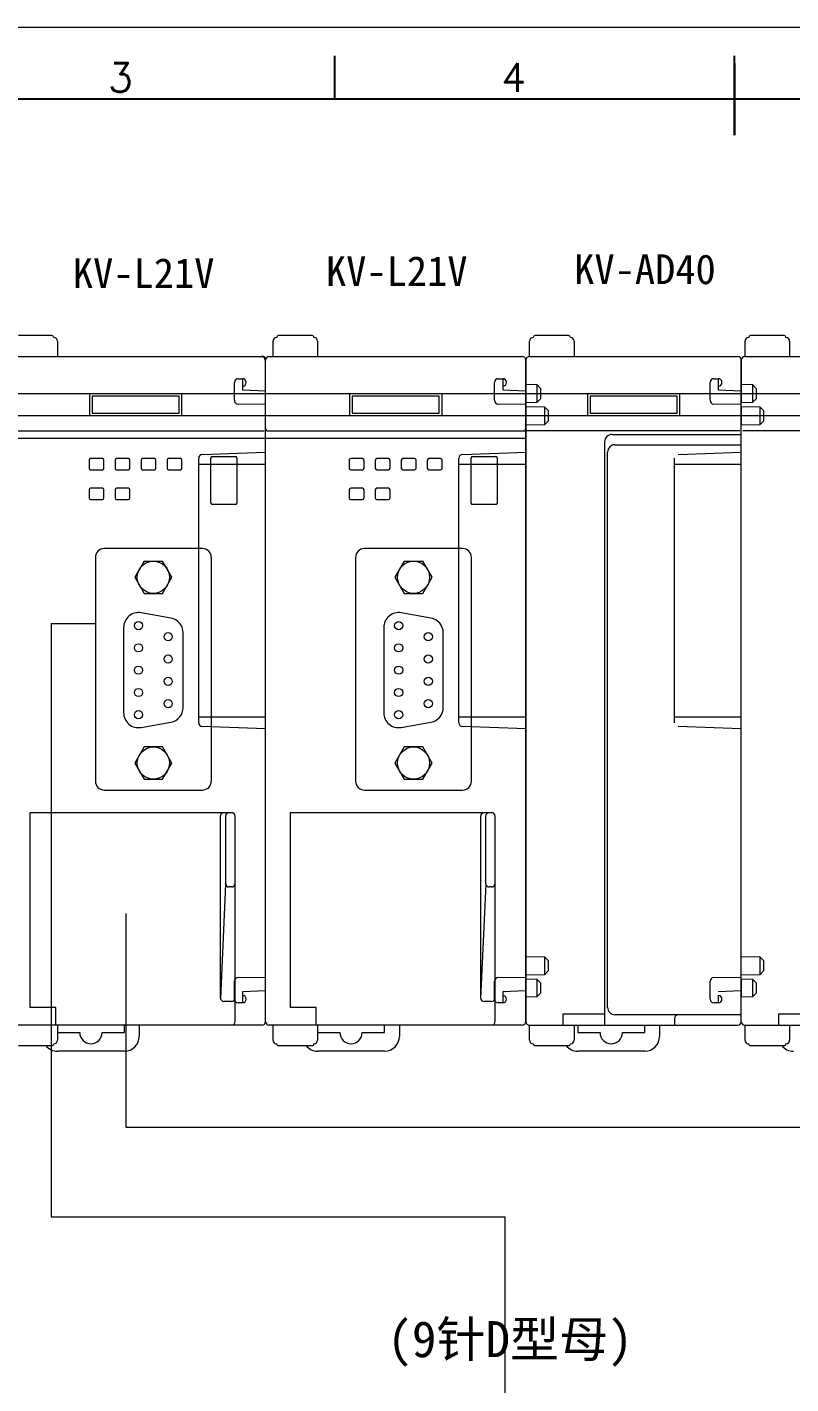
# Model space of a CAD drawing. Extents: x 33864 to 41687, y -3582 to -110.
# Drawn here: x 39065 to 39118, y -2798.9 to -2704.6 of the extents above; entities that cross this region are included whole.
import ezdxf
from ezdxf.enums import TextEntityAlignment as Align

# ---------------------------------------------------------------- set-up
doc = ezdxf.new("R2010")
doc.units = 0
doc.header["$MEASUREMENT"] = 0
doc.layers.add('1', color=3, linetype='Continuous', lineweight=20)
for name, color, linetype in [('AE_BOR', 1, 'Continuous'), ('Lay 1', 7, 'Continuous'), ('细实线层', 7, 'Continuous')]:
    doc.layers.add(name, color=color, linetype=linetype)
doc.styles.add('WD', font='romans.shx', dxfattribs={"bigfont": 'gbcbig.shx'})

msp = doc.modelspace()

# ---------------------------------------------------------------- linework, layer by layer
msp.add_line((39256.318, -2709.649), (38969.318, -2709.649))
at = {"layer": '1', "color": 0, "linetype": 'Continuous'}
for p, q in [((39066.704, -2726.068), (39064.382, -2726.068)), ((39084.764, -2726.068), (39082.442, -2726.068)), ((39102.567, -2726.068), (39100.245, -2726.068)), ((39117.531, -2726.068), (39115.209, -2726.068)), ((39067.091, -2726.455), (39067.091, -2727.513)), ((39082.055, -2727.513), (39082.055, -2726.455)), ((39085.151, -2726.455), (39085.151, -2727.513)), ((39099.858, -2727.513), (39099.858, -2726.455)), ((39102.954, -2726.455), (39102.954, -2727.513)), ((39114.822, -2727.513), (39114.822, -2726.455)), ((39117.918, -2726.455), (39117.918, -2727.513)), ((39063.995, -2727.513), (39067.091, -2727.513)), ((39067.091, -2727.513), (39081.281, -2727.513)), ((39081.539, -2729.89), (39081.539, -2727.771)), ((39081.797, -2727.513), (39082.055, -2727.513)), ((39082.055, -2727.513), (39085.151, -2727.513)), ((39085.151, -2727.513), (39099.342, -2727.513)), ((39099.6, -2727.771), (39099.6, -2729.448)), ((39099.6, -2729.9), (39099.6, -2727.771)), ((39099.858, -2727.513), (39102.954, -2727.513)), ((39102.954, -2727.513), (39114.306, -2727.513)), ((39114.564, -2727.771), (39114.564, -2729.448)), ((39114.564, -2729.9), (39114.564, -2727.771)), ((39114.822, -2727.513), (39117.918, -2727.513)), ((39117.918, -2727.513), (39129.27, -2727.513)), ((39079.63, -2729.061), (39079.94, -2729.061)), ((39079.94, -2729.061), (39079.94, -2729.577)), ((39097.69, -2729.061), (39098, -2729.061)), ((39098, -2729.061), (39098, -2729.577)), ((39112.655, -2729.061), (39112.964, -2729.061)), ((39112.964, -2729.061), (39112.964, -2729.577)), ((39063.479, -2730.093), (39081.539, -2730.093)), ((39069.31, -2730.093), (39069.31, -2731.641)), ((39075.709, -2730.093), (39075.709, -2731.641)), ((39079.372, -2730.562), (39079.372, -2729.319)), ((39079.94, -2729.577), (39079.94, -2729.835)), ((39079.94, -2729.835), (39081.539, -2729.9)), ((39081.539, -2730.849), (39081.539, -2729.89)), ((39081.539, -2730.093), (39099.6, -2730.093)), ((39087.37, -2730.093), (39087.37, -2731.641)), ((39093.769, -2730.093), (39093.769, -2731.641)), ((39097.432, -2730.562), (39097.432, -2729.319)), ((39098, -2729.577), (39098, -2729.835)), ((39098, -2729.835), (39099.6, -2729.9)), ((39099.6, -2729.448), (39099.6, -2730.738)), ((39099.6, -2729.448), (39100.374, -2729.474)), ((39099.6, -2730.854), (39099.6, -2729.9)), ((39099.6, -2730.093), (39114.564, -2730.093)), ((39100.374, -2729.474), (39100.632, -2729.732)), ((39100.374, -2729.474), (39100.374, -2730.712)), ((39100.632, -2729.732), (39100.632, -2730.454)), ((39103.882, -2730.093), (39103.882, -2731.641)), ((39110.281, -2730.093), (39110.281, -2731.641)), ((39112.397, -2730.562), (39112.397, -2729.319)), ((39112.964, -2729.577), (39112.964, -2729.835)), ((39112.964, -2729.835), (39114.564, -2729.9)), ((39114.564, -2729.448), (39114.564, -2730.738)), ((39114.564, -2729.448), (39115.338, -2729.474)), ((39114.564, -2730.854), (39114.564, -2729.9)), ((39114.564, -2730.093), (39129.528, -2730.093)), ((39115.338, -2729.474), (39115.596, -2729.732)), ((39115.338, -2729.474), (39115.338, -2730.712)), ((39115.596, -2729.732), (39115.596, -2730.454)), ((39075.53, -2730.273), (39069.493, -2730.273)), ((39069.493, -2730.273), (39069.493, -2731.46)), ((39075.53, -2731.46), (39075.53, -2730.273)), ((39081.539, -2730.854), (39079.626, -2730.82)), ((39081.539, -2734.172), (39081.539, -2730.849)), ((39093.59, -2730.273), (39087.553, -2730.273)), ((39087.553, -2730.273), (39087.553, -2731.46)), ((39093.59, -2731.46), (39093.59, -2730.273)), ((39099.6, -2730.854), (39097.583, -2730.82)), ((39100.374, -2730.712), (39099.6, -2730.738)), ((39099.6, -2730.738), (39099.6, -2730.996)), ((39099.6, -2734.172), (39099.6, -2730.854)), ((39099.6, -2730.996), (39099.6, -2732.286)), ((39099.6, -2730.996), (39100.89, -2731.022)), ((39100.632, -2730.454), (39100.374, -2730.712)), ((39100.89, -2731.022), (39100.89, -2732.26)), ((39100.89, -2731.022), (39101.148, -2731.28)), ((39104.065, -2730.273), (39104.065, -2731.46)), ((39110.103, -2730.273), (39104.065, -2730.273)), ((39110.103, -2731.46), (39110.103, -2730.273)), ((39114.564, -2730.854), (39112.547, -2730.82)), ((39115.338, -2730.712), (39114.564, -2730.738)), ((39114.564, -2734.172), (39114.564, -2730.854)), ((39114.564, -2730.996), (39114.564, -2732.286)), ((39114.564, -2730.996), (39115.854, -2731.022)), ((39115.596, -2730.454), (39115.338, -2730.712)), ((39115.854, -2731.022), (39115.854, -2732.26)), ((39115.854, -2731.022), (39116.112, -2731.28)), ((39081.539, -2731.641), (39063.479, -2731.641)), ((39069.493, -2731.46), (39075.53, -2731.46)), ((39099.6, -2731.641), (39081.539, -2731.641)), ((39087.553, -2731.46), (39093.59, -2731.46)), ((39114.564, -2731.641), (39099.6, -2731.641)), ((39101.148, -2732.002), (39100.89, -2732.26)), ((39101.148, -2731.28), (39101.148, -2732.002)), ((39104.065, -2731.46), (39110.103, -2731.46)), ((39129.528, -2731.641), (39114.564, -2731.641)), ((39116.112, -2732.002), (39115.854, -2732.26)), ((39116.112, -2731.28), (39116.112, -2732.002)), ((39063.582, -2732.673), (39081.436, -2732.673)), ((39081.643, -2732.673), (39099.496, -2732.673)), ((39100.89, -2732.26), (39099.6, -2732.286)), ((39099.6, -2732.286), (39099.6, -2769.18)), ((39114.461, -2732.673), (39099.703, -2732.673)), ((39105.585, -2732.931), (39114.564, -2732.931)), ((39115.854, -2732.26), (39114.564, -2732.286)), ((39129.425, -2732.673), (39114.667, -2732.673)), ((39063.479, -2733.189), (39081.539, -2733.189)), ((39081.539, -2733.189), (39099.6, -2733.189)), ((39105.069, -2733.447), (39105.069, -2773.953)), ((39105.792, -2733.648), (39114.564, -2733.648)), ((39069.284, -2734.711), (39069.284, -2735.279)), ((39070.213, -2734.608), (39069.387, -2734.608)), ((39070.316, -2735.279), (39070.316, -2734.711)), ((39071.09, -2734.711), (39071.09, -2735.279)), ((39072.019, -2734.608), (39071.193, -2734.608)), ((39072.122, -2735.279), (39072.122, -2734.711)), ((39072.896, -2734.711), (39072.896, -2735.279)), ((39073.825, -2734.608), (39072.999, -2734.608)), ((39073.928, -2735.279), (39073.928, -2734.711)), ((39074.702, -2734.711), (39074.702, -2735.279)), ((39075.631, -2734.608), (39074.805, -2734.608)), ((39075.734, -2735.279), (39075.734, -2734.711)), ((39076.895, -2752.96), (39076.895, -2734.576)), ((39077.145, -2734.318), (39081.539, -2734.172)), ((39077.747, -2737.704), (39077.747, -2734.556)), ((39077.85, -2734.453), (39079.45, -2734.453)), ((39079.553, -2734.556), (39079.553, -2737.704)), ((39081.539, -2753.365), (39081.539, -2734.172)), ((39087.344, -2734.711), (39087.344, -2735.279)), ((39088.273, -2734.608), (39087.448, -2734.608)), ((39088.376, -2735.279), (39088.376, -2734.711)), ((39089.15, -2734.711), (39089.15, -2735.279)), ((39090.079, -2734.608), (39089.254, -2734.608)), ((39090.182, -2735.279), (39090.182, -2734.711)), ((39090.957, -2734.711), (39090.957, -2735.279)), ((39091.885, -2734.608), (39091.06, -2734.608)), ((39091.989, -2735.279), (39091.989, -2734.711)), ((39092.763, -2734.711), (39092.763, -2735.279)), ((39093.691, -2734.608), (39092.866, -2734.608)), ((39093.795, -2735.279), (39093.795, -2734.711)), ((39094.956, -2752.96), (39094.956, -2734.576)), ((39095.205, -2734.318), (39099.6, -2734.172)), ((39095.807, -2737.704), (39095.807, -2734.556)), ((39095.91, -2734.453), (39097.51, -2734.453)), ((39097.613, -2734.556), (39097.613, -2737.704)), ((39099.6, -2753.365), (39099.6, -2734.172)), ((39105.276, -2772.715), (39105.276, -2734.164)), ((39109.92, -2752.96), (39109.92, -2734.576)), ((39110.169, -2734.318), (39114.564, -2734.172)), ((39114.564, -2753.365), (39114.564, -2734.172)), ((39069.387, -2735.382), (39070.213, -2735.382)), ((39071.193, -2735.382), (39072.019, -2735.382)), ((39072.999, -2735.382), (39073.825, -2735.382)), ((39074.805, -2735.382), (39075.631, -2735.382)), ((39076.895, -2734.996), (39081.539, -2734.996)), ((39087.448, -2735.382), (39088.273, -2735.382)), ((39089.254, -2735.382), (39090.079, -2735.382)), ((39091.06, -2735.382), (39091.885, -2735.382)), ((39092.866, -2735.382), (39093.691, -2735.382)), ((39094.956, -2734.996), (39099.6, -2734.996)), ((39109.92, -2734.996), (39114.564, -2734.996)), ((39069.284, -2736.775), (39069.284, -2737.343)), ((39070.213, -2736.672), (39069.387, -2736.672)), ((39070.316, -2737.343), (39070.316, -2736.775)), ((39071.09, -2736.775), (39071.09, -2737.343)), ((39072.019, -2736.672), (39071.193, -2736.672)), ((39072.122, -2737.343), (39072.122, -2736.775)), ((39087.344, -2736.775), (39087.344, -2737.343)), ((39088.273, -2736.672), (39087.448, -2736.672)), ((39088.376, -2737.343), (39088.376, -2736.775)), ((39089.15, -2736.775), (39089.15, -2737.343)), ((39090.079, -2736.672), (39089.254, -2736.672)), ((39090.182, -2737.343), (39090.182, -2736.775)), ((39069.387, -2737.446), (39070.213, -2737.446)), ((39071.193, -2737.446), (39072.019, -2737.446)), ((39087.448, -2737.446), (39088.273, -2737.446)), ((39089.254, -2737.446), (39090.079, -2737.446)), ((39079.45, -2737.807), (39077.85, -2737.807)), ((39097.51, -2737.807), (39095.91, -2737.807)), ((39069.723, -2741.471), (39069.723, -2757.003)), ((39077.153, -2740.852), (39070.342, -2740.852)), ((39077.773, -2757.003), (39077.773, -2741.471)), ((39087.783, -2741.471), (39087.783, -2757.003)), ((39095.214, -2740.852), (39088.402, -2740.852)), ((39095.833, -2757.003), (39095.833, -2741.471)), ((39073.103, -2741.732), (39072.458, -2742.85)), ((39073.103, -2741.732), (39074.393, -2741.732)), ((39075.038, -2742.85), (39074.393, -2741.732)), ((39091.163, -2741.732), (39090.518, -2742.85)), ((39091.163, -2741.732), (39092.453, -2741.732)), ((39093.098, -2742.85), (39092.453, -2741.732)), ((39072.458, -2742.85), (39073.103, -2743.967)), ((39074.393, -2743.967), (39075.038, -2742.85)), ((39090.518, -2742.85), (39091.163, -2743.967)), ((39092.453, -2743.967), (39093.098, -2742.85)), ((39073.103, -2743.967), (39074.393, -2743.967)), ((39091.163, -2743.967), (39092.453, -2743.967)), ((39074.959, -2745.685), (39072.895, -2745.321)), ((39093.019, -2745.685), (39090.955, -2745.321)), ((39071.684, -2746.337), (39071.684, -2752.262)), ((39075.812, -2751.898), (39075.812, -2746.701)), ((39089.744, -2746.337), (39089.744, -2752.262)), ((39093.872, -2751.898), (39093.872, -2746.701)), ((39076.895, -2752.539), (39081.539, -2752.54)), ((39094.956, -2752.539), (39099.6, -2752.54)), ((39109.92, -2752.539), (39114.564, -2752.54)), ((39072.895, -2753.279), (39074.959, -2752.915)), ((39081.539, -2753.365), (39077.145, -2753.218)), ((39081.539, -2770.617), (39081.539, -2753.365)), ((39090.955, -2753.279), (39093.019, -2752.915)), ((39099.6, -2753.365), (39095.205, -2753.218)), ((39099.6, -2770.613), (39099.6, -2753.365)), ((39114.564, -2753.365), (39110.169, -2753.218)), ((39114.564, -2770.613), (39114.564, -2753.365)), ((39073.103, -2754.633), (39072.458, -2755.75)), ((39074.393, -2754.633), (39073.103, -2754.633)), ((39075.038, -2755.75), (39074.393, -2754.633)), ((39091.163, -2754.633), (39090.518, -2755.75)), ((39092.453, -2754.633), (39091.163, -2754.633)), ((39093.098, -2755.75), (39092.453, -2754.633)), ((39072.458, -2755.75), (39073.103, -2756.867)), ((39074.393, -2756.867), (39075.038, -2755.75)), ((39090.518, -2755.75), (39091.163, -2756.867)), ((39092.453, -2756.867), (39093.098, -2755.75)), ((39073.103, -2756.867), (39074.393, -2756.867)), ((39091.163, -2756.867), (39092.453, -2756.867)), ((39070.342, -2757.622), (39077.153, -2757.622)), ((39088.402, -2757.622), (39095.214, -2757.622)), ((39079.166, -2759.196), (39065.182, -2759.196)), ((39065.182, -2759.196), (39065.182, -2761.002)), ((39078.753, -2759.196), (39078.65, -2759.196)), ((39097.226, -2759.196), (39083.242, -2759.196)), ((39083.242, -2759.196), (39083.242, -2761.002)), ((39096.813, -2759.196), (39096.71, -2759.196)), ((39078.392, -2759.454), (39078.392, -2772.044)), ((39078.753, -2759.454), (39078.753, -2764.098)), ((39079.424, -2773.695), (39079.424, -2759.454)), ((39096.452, -2759.454), (39096.452, -2772.044)), ((39096.813, -2759.454), (39096.813, -2764.098)), ((39097.484, -2773.695), (39097.484, -2759.454)), ((39065.182, -2761.002), (39065.182, -2772.457)), ((39083.242, -2761.002), (39083.242, -2772.457)), ((39078.762, -2764.164), (39078.4, -2772.111)), ((39079.166, -2764.356), (39079.011, -2764.356)), ((39096.822, -2764.164), (39096.461, -2772.111)), ((39097.226, -2764.356), (39097.071, -2764.356)), ((39099.6, -2769.18), (39099.6, -2770.47)), ((39099.6, -2769.18), (39100.89, -2769.206)), ((39100.89, -2769.206), (39100.89, -2770.445)), ((39100.89, -2769.206), (39101.148, -2769.464)), ((39101.148, -2769.464), (39101.148, -2770.187)), ((39114.564, -2769.18), (39115.854, -2769.206)), ((39115.854, -2769.206), (39115.854, -2770.445)), ((39115.854, -2769.206), (39116.112, -2769.464)), ((39116.112, -2769.464), (39116.112, -2770.187)), ((39079.523, -2770.647), (39081.539, -2770.613)), ((39081.539, -2771.576), (39081.539, -2770.617)), ((39097.583, -2770.647), (39099.6, -2770.613)), ((39100.89, -2770.445), (39099.6, -2770.47)), ((39099.6, -2770.47), (39099.6, -2770.728)), ((39099.6, -2771.566), (39099.6, -2770.613)), ((39101.148, -2770.187), (39100.89, -2770.445)), ((39112.547, -2770.647), (39114.564, -2770.613)), ((39115.854, -2770.445), (39114.564, -2770.47)), ((39114.564, -2771.566), (39114.564, -2770.613)), ((39116.112, -2770.187), (39115.854, -2770.445)), ((39079.372, -2772.147), (39079.372, -2770.905)), ((39081.539, -2771.566), (39079.94, -2771.631)), ((39079.94, -2771.631), (39079.94, -2771.889)), ((39081.539, -2773.695), (39081.539, -2771.576)), ((39097.432, -2772.147), (39097.432, -2770.905)), ((39099.6, -2771.566), (39098, -2771.631)), ((39098, -2771.631), (39098, -2771.889)), ((39099.6, -2770.728), (39099.6, -2772.018)), ((39099.6, -2770.728), (39100.374, -2770.754)), ((39099.6, -2773.695), (39099.6, -2771.566)), ((39100.374, -2770.754), (39100.632, -2771.012)), ((39100.374, -2770.754), (39100.374, -2771.993)), ((39100.632, -2771.012), (39100.632, -2771.735)), ((39112.397, -2772.147), (39112.397, -2770.905)), ((39114.564, -2771.566), (39112.964, -2771.631)), ((39114.564, -2770.728), (39115.338, -2770.754)), ((39114.564, -2770.728), (39114.564, -2772.018)), ((39114.564, -2773.695), (39114.564, -2771.566)), ((39115.338, -2770.754), (39115.596, -2771.012)), ((39115.338, -2770.754), (39115.338, -2771.993)), ((39115.596, -2771.012), (39115.596, -2771.735)), ((39065.182, -2772.457), (39065.182, -2772.715)), ((39079.166, -2772.302), (39078.65, -2772.302)), ((39079.94, -2772.405), (39079.63, -2772.405)), ((39079.94, -2771.889), (39079.94, -2772.405)), ((39083.242, -2772.457), (39083.242, -2772.715)), ((39097.226, -2772.302), (39096.71, -2772.302)), ((39098, -2772.405), (39097.69, -2772.405)), ((39098, -2771.889), (39098, -2772.405)), ((39100.374, -2771.993), (39099.6, -2772.018)), ((39099.6, -2772.018), (39099.6, -2773.695)), ((39100.632, -2771.735), (39100.374, -2771.993)), ((39112.964, -2772.405), (39112.655, -2772.405)), ((39112.964, -2771.889), (39112.964, -2772.405)), ((39115.338, -2771.993), (39114.564, -2772.018)), ((39115.596, -2771.735), (39115.338, -2771.993)), ((39066.988, -2772.715), (39065.182, -2772.715)), ((39066.988, -2773.953), (39066.988, -2772.715)), ((39085.048, -2772.715), (39083.242, -2772.715)), ((39085.048, -2773.953), (39085.048, -2772.715)), ((39105.069, -2773.179), (39102.18, -2773.179)), ((39102.18, -2773.179), (39102.18, -2773.953)), ((39114.564, -2773.231), (39105.792, -2773.231)), ((39109.92, -2773.489), (39109.92, -2773.953)), ((39120.033, -2773.179), (39117.144, -2773.179)), ((39117.144, -2773.179), (39117.144, -2773.953)), ((39072.767, -2773.953), (39063.995, -2773.953)), ((39067.091, -2773.953), (39067.091, -2774.985)), ((39067.091, -2774.469), (39068.639, -2774.469)), ((39070.187, -2774.469), (39071.735, -2774.469)), ((39071.735, -2774.469), (39071.735, -2773.953)), ((39081.281, -2773.953), (39072.767, -2773.953)), ((39072.767, -2773.953), (39072.767, -2774.727)), ((39082.055, -2773.953), (39081.797, -2773.953)), ((39082.055, -2774.985), (39082.055, -2773.953)), ((39090.828, -2773.953), (39082.055, -2773.953)), ((39085.151, -2773.953), (39085.151, -2774.985)), ((39085.151, -2774.469), (39086.699, -2774.469)), ((39088.247, -2774.469), (39089.795, -2774.469)), ((39089.795, -2774.469), (39089.795, -2773.953)), ((39099.342, -2773.953), (39090.828, -2773.953)), ((39090.828, -2773.953), (39090.828, -2774.727)), ((39099.858, -2774.985), (39099.858, -2773.953)), ((39099.858, -2773.953), (39108.888, -2773.953)), ((39102.954, -2773.953), (39102.954, -2774.985)), ((39103.212, -2773.953), (39103.212, -2774.469)), ((39103.212, -2774.469), (39104.76, -2774.469)), ((39106.308, -2774.469), (39107.856, -2774.469)), ((39107.856, -2774.469), (39107.856, -2773.953)), ((39108.888, -2773.953), (39114.306, -2773.953)), ((39108.888, -2773.953), (39108.888, -2774.727)), ((39114.822, -2774.985), (39114.822, -2773.953)), ((39114.822, -2773.953), (39123.852, -2773.953)), ((39117.918, -2773.953), (39117.918, -2774.985)), ((39064.382, -2775.372), (39066.286, -2775.372)), ((39066.286, -2775.372), (39066.704, -2775.372)), ((39082.442, -2775.372), (39084.346, -2775.372)), ((39084.346, -2775.372), (39084.764, -2775.372)), ((39100.245, -2775.372), (39102.406, -2775.372)), ((39102.406, -2775.372), (39102.567, -2775.372)), ((39115.209, -2775.372), (39117.37, -2775.372)), ((39117.37, -2775.372), (39117.531, -2775.372)), ((39071.735, -2775.759), (39067.091, -2775.759)), ((39089.795, -2775.759), (39085.151, -2775.759)), ((39107.856, -2775.759), (39103.212, -2775.759))]:
    msp.add_line(p, q, dxfattribs=at)
for centre, radius in [((39073.748, -2742.85), 1.117), ((39091.808, -2742.85), 1.117), ((39072.716, -2746.204), 0.285), ((39090.776, -2746.204), 0.285), ((39074.78, -2746.978), 0.284), ((39092.84, -2746.978), 0.284), ((39072.716, -2747.752), 0.285), ((39090.776, -2747.752), 0.285), ((39072.716, -2749.3), 0.285), ((39074.78, -2748.526), 0.284), ((39090.776, -2749.3), 0.285), ((39092.84, -2748.526), 0.284), ((39074.78, -2750.074), 0.284), ((39092.84, -2750.074), 0.284), ((39072.716, -2750.848), 0.284), ((39090.776, -2750.848), 0.284), ((39074.78, -2751.622), 0.284), ((39092.84, -2751.622), 0.284), ((39072.716, -2752.396), 0.284), ((39090.776, -2752.396), 0.284), ((39073.748, -2755.75), 1.117), ((39091.808, -2755.75), 1.117)]:
    msp.add_circle(centre, radius, dxfattribs=at)
for centre, radius, start, end in [((39066.704, -2726.197), 0.129, 0, 90), ((39066.833, -2726.455), 0.258, 0, 90), ((39082.313, -2726.455), 0.258, 90, 180), ((39082.442, -2726.197), 0.129, 90, 180), ((39084.764, -2726.197), 0.129, 0, 90), ((39084.893, -2726.455), 0.258, 0, 90), ((39100.116, -2726.455), 0.258, 90, 180), ((39100.245, -2726.197), 0.129, 90, 180), ((39102.567, -2726.197), 0.129, 0, 90), ((39102.696, -2726.455), 0.258, 0, 90), ((39115.08, -2726.455), 0.258, 90, 180), ((39115.209, -2726.197), 0.129, 90, 180), ((39117.531, -2726.197), 0.129, 0, 90), ((39117.66, -2726.455), 0.258, 0, 90), ((39081.797, -2727.771), 0.258, 90, 180), ((39099.342, -2727.771), 0.258, 0, 90), ((39099.858, -2727.771), 0.258, 90, 180), ((39114.306, -2727.771), 0.258, 0, 90), ((39114.822, -2727.771), 0.258, 90, 180), ((39079.63, -2729.319), 0.258, 90, 180), ((39079.94, -2729.319), 0.258, 270, 90), ((39097.69, -2729.319), 0.258, 90, 180), ((39098, -2729.319), 0.258, 270, 90), ((39112.655, -2729.319), 0.258, 90, 180), ((39112.964, -2729.319), 0.258, 270, 90), ((39079.63, -2730.562), 0.258, 180, 269.02898), ((39097.69, -2730.562), 0.258, 180, 269.02898), ((39112.655, -2730.562), 0.258, 180, 269.02898), ((39081.643, -2732.57), 0.103, 180, 270), ((39099.496, -2732.57), 0.103, 270, 0), ((39099.703, -2732.57), 0.103, 180, 270), ((39105.585, -2733.447), 0.516, 90, 180), ((39105.792, -2734.164), 0.516, 90, 180), ((39069.387, -2734.711), 0.103, 90, 180), ((39070.213, -2734.711), 0.103, 0, 90), ((39071.193, -2734.711), 0.103, 90, 180), ((39072.019, -2734.711), 0.103, 0, 90), ((39072.999, -2734.711), 0.103, 90, 180), ((39073.825, -2734.711), 0.103, 0, 90), ((39074.805, -2734.711), 0.103, 90, 180), ((39075.631, -2734.711), 0.103, 0, 90), ((39077.153, -2734.576), 0.258, 91.90991, 180), ((39077.85, -2734.556), 0.103, 90, 180), ((39079.45, -2734.556), 0.103, 0, 90), ((39087.448, -2734.711), 0.103, 90, 180), ((39088.273, -2734.711), 0.103, 0, 90), ((39089.254, -2734.711), 0.103, 90, 180), ((39090.079, -2734.711), 0.103, 0, 90), ((39091.06, -2734.711), 0.103, 90, 180), ((39091.885, -2734.711), 0.103, 0, 90), ((39092.866, -2734.711), 0.103, 90, 180), ((39093.691, -2734.711), 0.103, 0, 90), ((39095.214, -2734.576), 0.258, 91.90991, 180), ((39095.91, -2734.556), 0.103, 90, 180), ((39097.51, -2734.556), 0.103, 0, 90), ((39069.387, -2735.279), 0.103, 180, 270), ((39070.213, -2735.279), 0.103, 270, 0), ((39071.193, -2735.279), 0.103, 180, 270), ((39072.019, -2735.279), 0.103, 270, 0), ((39072.999, -2735.279), 0.103, 180, 270), ((39073.825, -2735.279), 0.103, 270, 0), ((39074.805, -2735.279), 0.103, 180, 270), ((39075.631, -2735.279), 0.103, 270, 0), ((39087.448, -2735.279), 0.103, 180, 270), ((39088.273, -2735.279), 0.103, 270, 0), ((39089.254, -2735.279), 0.103, 180, 270), ((39090.079, -2735.279), 0.103, 270, 0), ((39091.06, -2735.279), 0.103, 180, 270), ((39091.885, -2735.279), 0.103, 270, 0), ((39092.866, -2735.279), 0.103, 180, 270), ((39093.691, -2735.279), 0.103, 270, 0), ((39069.387, -2736.775), 0.103, 90, 180), ((39070.213, -2736.775), 0.103, 0, 90), ((39071.193, -2736.775), 0.103, 90, 180), ((39072.019, -2736.775), 0.103, 0, 90), ((39087.448, -2736.775), 0.103, 90, 180), ((39088.273, -2736.775), 0.103, 0, 90), ((39089.254, -2736.775), 0.103, 90, 180), ((39090.079, -2736.775), 0.103, 0, 90), ((39069.387, -2737.343), 0.103, 180, 270), ((39070.213, -2737.343), 0.103, 270, 0), ((39071.193, -2737.343), 0.103, 180, 270), ((39072.019, -2737.343), 0.103, 270, 0), ((39077.85, -2737.704), 0.103, 180, 270), ((39079.45, -2737.704), 0.103, 270, 0), ((39087.448, -2737.343), 0.103, 180, 270), ((39088.273, -2737.343), 0.103, 270, 0), ((39089.254, -2737.343), 0.103, 180, 270), ((39090.079, -2737.343), 0.103, 270, 0), ((39095.91, -2737.704), 0.103, 180, 270), ((39097.51, -2737.704), 0.103, 270, 0), ((39070.342, -2741.471), 0.619, 90, 180), ((39077.153, -2741.471), 0.619, 0, 90), ((39088.402, -2741.471), 0.619, 90, 180), ((39095.214, -2741.471), 0.619, 0, 90), ((39072.716, -2746.337), 1.032, 80, 180), ((39074.78, -2746.701), 1.032, 0, 80), ((39090.776, -2746.337), 1.032, 80, 180), ((39092.84, -2746.701), 1.032, 0, 80), ((39072.716, -2752.262), 1.032, 180, 280), ((39074.78, -2751.898), 1.032, 280, 0), ((39090.776, -2752.262), 1.032, 180, 280), ((39092.84, -2751.898), 1.032, 280, 0), ((39077.153, -2752.96), 0.258, 180, 268.09085), ((39095.214, -2752.96), 0.258, 180, 268.09085), ((39070.342, -2757.003), 0.619, 180, 270), ((39077.153, -2757.003), 0.619, 270, 0), ((39088.402, -2757.003), 0.619, 180, 270), ((39095.214, -2757.003), 0.619, 270, 0), ((39078.65, -2759.454), 0.258, 90, 180), ((39079.011, -2759.454), 0.258, 90, 180), ((39079.166, -2759.454), 0.258, 0, 90), ((39096.71, -2759.454), 0.258, 90, 180), ((39097.071, -2759.454), 0.258, 90, 180), ((39097.226, -2759.454), 0.258, 0, 90), ((39079.011, -2764.098), 0.258, 180, 270), ((39079.166, -2764.098), 0.258, 270, 0), ((39097.071, -2764.098), 0.258, 180, 270), ((39097.226, -2764.098), 0.258, 270, 0), ((39079.63, -2770.905), 0.258, 90.97102, 180), ((39097.69, -2770.905), 0.258, 90.97102, 180), ((39112.655, -2770.905), 0.258, 90.97102, 180), ((39078.65, -2772.044), 0.258, 180, 270), ((39079.166, -2772.044), 0.258, 270, 0), ((39079.63, -2772.147), 0.258, 180, 270), ((39079.94, -2772.147), 0.258, 270, 90), ((39096.71, -2772.044), 0.258, 180, 270), ((39097.226, -2772.044), 0.258, 270, 0), ((39097.69, -2772.147), 0.258, 180, 270), ((39098, -2772.147), 0.258, 270, 90), ((39112.655, -2772.147), 0.258, 180, 270), ((39112.964, -2772.147), 0.258, 270, 90), ((39105.792, -2772.715), 0.516, 180, 270), ((39110.178, -2773.489), 0.258, 90, 180), ((39069.413, -2774.469), 0.774, 180, 0), ((39079.166, -2773.695), 0.258, 270, 0), ((39081.281, -2773.695), 0.258, 270, 0), ((39081.797, -2773.695), 0.258, 180, 270), ((39087.473, -2774.469), 0.774, 180, 0), ((39097.226, -2773.695), 0.258, 270, 0), ((39099.342, -2773.695), 0.258, 270, 0), ((39099.858, -2773.695), 0.258, 180, 270), ((39105.534, -2774.469), 0.774, 180, 270), ((39105.534, -2774.469), 0.774, 270, 0), ((39114.306, -2773.695), 0.258, 270, 0), ((39114.822, -2773.695), 0.258, 180, 270), ((39067.091, -2774.727), 1.032, 218.68219, 270), ((39066.704, -2775.243), 0.129, 270, 0), ((39066.833, -2774.985), 0.258, 270, 0), ((39071.735, -2774.727), 1.032, 270, 0), ((39082.313, -2774.985), 0.258, 180, 270), ((39082.442, -2775.243), 0.129, 180, 270), ((39085.151, -2774.727), 1.032, 218.68219, 270), ((39084.764, -2775.243), 0.129, 270, 0), ((39084.893, -2774.985), 0.258, 270, 0), ((39089.795, -2774.727), 1.032, 270, 0), ((39100.116, -2774.985), 0.258, 180, 270), ((39100.245, -2775.243), 0.129, 180, 270), ((39103.212, -2774.727), 1.032, 218.68219, 270), ((39102.567, -2775.243), 0.129, 270, 0), ((39102.696, -2774.985), 0.258, 270, 0), ((39107.856, -2774.727), 1.032, 270, 0), ((39115.08, -2774.985), 0.258, 180, 270), ((39115.209, -2775.243), 0.129, 180, 270), ((39118.176, -2774.727), 1.032, 218.68219, 270), ((39117.531, -2775.243), 0.129, 270, 0), ((39117.66, -2774.985), 0.258, 270, 0)]:
    msp.add_arc(centre, radius, start, end, dxfattribs=at)
at = {"layer": 'AE_BOR', "color": 1, "lineweight": 15}
msp.add_line((38964.315, -2704.649), (39261.315, -2704.649), dxfattribs=at)
at = {"layer": 'AE_BOR'}
for p, q in [((39086.348, -2709.649), (39086.348, -2706.649)), ((39114.098, -2709.649), (39114.098, -2706.649))]:
    msp.add_line(p, q, dxfattribs=at)
at = {"layer": 'AE_BOR', "color": 2, "lineweight": 30}
msp.add_line((39114.098, -2712.149), (39114.098, -2707.149), dxfattribs=at)
at = {"layer": 'Lay 1', "linetype": 'Continuous'}
msp.add_arc((39081.281, -2727.769), 0.256, 0, 90, dxfattribs=at)
at = {"layer": '细实线层', "lineweight": 0}
for p, q in [((39066.661, -2746.064), (39066.661, -2787.266)), ((39066.661, -2746.064), (39069.723, -2746.064)), ((39071.847, -2766.209), (39071.847, -2781.033)), ((39071.847, -2781.033), (39181.947, -2781.033)), ((39066.661, -2787.266), (39098.137, -2787.266)), ((39098.137, -2787.266), (39098.137, -2799.569))]:
    msp.add_line(p, q, dxfattribs=at)

# ---------------------------------------------------------------- texts
at = {"lineweight": 0, "attachment_point": 1}
for s, insert, char_height, width in [('{\\fSimSun|b0|i0|c134|p2;KV-L21V}', (39068.16, -2720.692), 2.06403, 8.72492), ('{\\fSimSun|b0|i0|c134|p2;KV-L21V}', (39085.729, -2720.554), 2.06403, 8.72492), ('{\\fSimSun|b0|i0|c134|p2;KV-AD40}', (39102.962, -2720.428), 2.06403, 6.49213), ('{\\fSimSun|b0|i0|c134|p2;(9针D型母)}', (39089.995, -2794.503), 2.5, 23.01576)]:
    msp.add_mtext(s, dxfattribs=dict(at, insert=insert, char_height=char_height, width=width))
at = {"layer": 'AE_BOR', "style": 'WD'}
for s, p in [('3', (39071.46, -2709.149)), ('4', (39098.761, -2709.149))]:
    msp.add_text(s, height=2, dxfattribs=at).set_placement(p, align=Align.CENTER)

doc.saveas('drawing.dxf')
